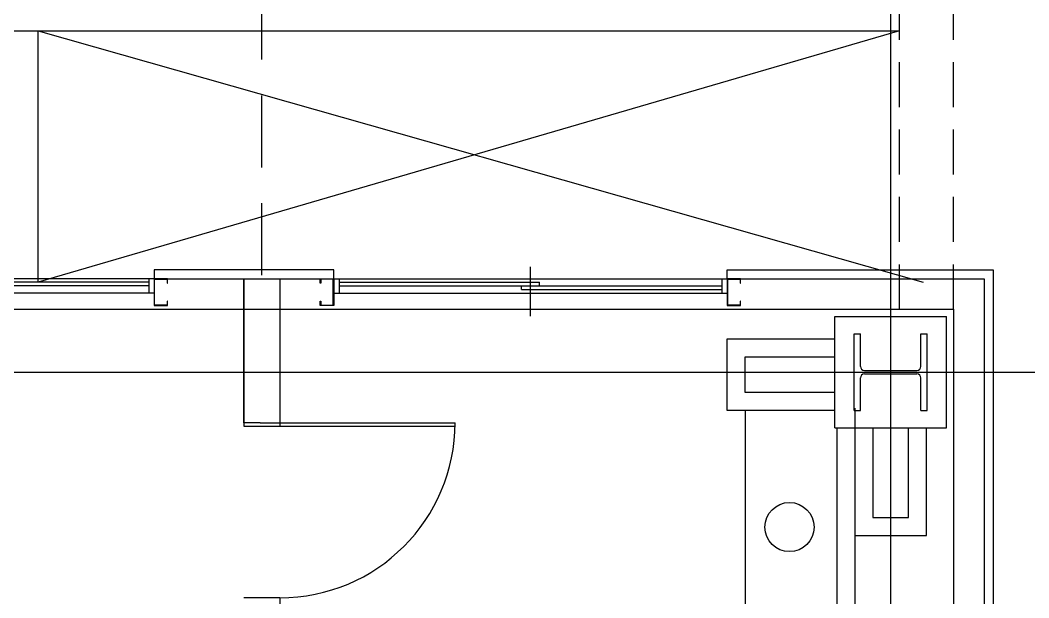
# Model space of a CAD drawing. Header units: millimetres. Extents: x -168200 to 672800, y -7409 to 118800.
# Drawn here: x 107654 to 113269, y 12644 to 15859 of the extents above; entities that cross this region are included whole.
import ezdxf
from ezdxf.xclip import XClip

# ---------------------------------------------------------------- set-up
doc = ezdxf.new("R2010")
doc.units = ezdxf.units.MM
doc.header["$LTSCALE"] = 200
doc.header["$XCLIPFRAME"] = 0
doc.linetypes.add('CENTER', pattern=[50.8, 31.75, -6.35, 6.35, -6.35])
doc.linetypes.add('HIDDEN', pattern=[0.375, 0.25, -0.125])
for name, color, linetype in [('1 BA', 9, 'Continuous'), ('공동구', 8, 'HIDDEN'), ('단면선', 252, 'Continuous'), ('보조선', 252, 'Continuous'), ('입면선', 252, 'Continuous'), ('중심선', 252, 'CENTER')]:
    doc.layers.add(name, color=color, linetype=linetype)

# ---------------------------------------------------------------- blocks, each defined once
blk = doc.blocks.new('I-Center 1층 평면도')
at = {"layer": '공동구', "ltscale": 5}
for p, q in [((50, 350), (50, 19000)), ((350, 350), (350, 18700))]:
    blk.add_line(p, q, dxfattribs=at)
at = {"layer": '단면선', "ltscale": 100}
for p, q in [((-203.5, -214), (-203.5, 214)), ((-203.5, 214), (-168.5, 214)), ((-168.5, 32), (-168.5, 214)), ((168.5, 32), (168.5, 214)), ((168.5, 214), (203.5, 214)), ((203.5, -214), (203.5, 214)), ((-146.5, 10), (146.5, 10)), ((-168.5, -214), (-168.5, -32)), ((-146.5, -10), (146.5, -10)), ((168.5, -214), (168.5, -32)), ((-203.5, -214), (-168.5, -214)), ((168.5, -214), (203.5, -214))]:
    blk.add_line(p, q, dxfattribs=at)
for centre, start, end in [((-146.5, 32), 180, 270), ((146.5, 32), 270, 0), ((-146.5, -32), 90, 180), ((146.5, -32), 0, 90)]:
    blk.add_arc(centre, 22, start, end, dxfattribs=at)
at = {"layer": '보조선', "color": 252, "ltscale": 200}
for p, q in [((-4745.6, 1900), (181.6, 500)), ((50, 1900), (-4745.6, 500))]:
    blk.add_line(p, q, dxfattribs=at)
at = {"layer": '입면선', "color": 252, "ltscale": 200}
for p, q in [((-9700, 1900), (50, 1900)), ((-4745.6, 500), (-4745.6, 1900))]:
    blk.add_line(p, q, dxfattribs=at)
at = {"layer": '입면선', "ltscale": 200}
for p, q in [((570, 570), (570, -6000)), ((-4100, 520), (-9272.1, 520)), ((-4130, 520), (-4130, 440)), ((-4100, 520), (-4100, 440)), ((-3600, -281.3), (-3600, 520)), ((-3600, 520), (-3600, -301.3)), ((-3400, 520), (-3400, -301.3)), ((-3100, 520), (-3100, 440)), ((-3100, 520), (-910, 520)), ((-3070, 520), (-3070, 440)), ((-940, 520), (-940, 440)), ((-910, 520), (-910, 440)), ((-4130, 480), (-9242.1, 480)), ((-4130, 500), (-6772.1, 500)), ((-3070, 500), (-1955, 500)), ((-3070, 480), (-940, 480)), ((-2055, 460), (-2055, 480)), ((-2055, 460), (-940, 460)), ((-1955, 480), (-1955, 500)), ((-4100, 440), (-9272.1, 440)), ((-3100, 440), (-910, 440)), ((-310, -310), (-310, 310)), ((-310, 310), (310, 310)), ((310, -310), (310, 310)), ((-910, -214), (-910, 186)), ((-910, 186), (-310, 186)), ((-810, -114), (-810, 86)), ((-810, 86), (-310, 86)), ((-310, -114), (-810, -114)), ((-310, -214), (-910, -214)), ((-810, -214), (-810, -4300)), ((-200, -200), (-200, -1047.9)), ((-3509, -281.3), (-3600, -281.3)), ((-3600, -301.3), (-2425, -301.3)), ((-3509, -281.3), (-2425, -281.3)), ((-310, -310), (310, -310)), ((-300, -310), (-300, -14690)), ((-200, -310), (-200, -14690)), ((-100, -310), (-100, -810)), ((100, -810), (100, -310)), ((200, -910), (200, -310)), ((-100, -810), (100, -810)), ((-200, -910), (200, -910)), ((-3400, -1256.3), (-3600, -1256.3)), ((-3400, -1256.3), (-3400, -15310))]:
    blk.add_line(p, q, dxfattribs=at)
at = {"layer": '입면선'}
for p, q in [((-100350, 350), (350, 350)), ((350, 350), (350, -60470))]:
    blk.add_line(p, q, dxfattribs=at)
at = {"layer": '입면선', "ltscale": 200}
for points in [[(-4100, 520), (-3100, 520), (-3100, 570), (-4100, 570)], [(-4025, 494.5), (-4025, 520), (-4100, 520), (-4100, 370), (-4025, 370), (-4025, 395.5), (-4028, 395.5), (-4028, 373), (-4097, 373), (-4097, 517), (-4028, 517), (-4028, 494.5)], [(-3175, 494.5), (-3175, 520), (-3100, 520), (-3100, 370), (-3175, 370), (-3175, 395.5), (-3172, 395.5), (-3172, 373), (-3103, 373), (-3103, 517), (-3172, 517), (-3172, 494.5)], [(-835, 494.5), (-835, 520), (-910, 520), (-910, 370), (-835, 370), (-835, 395.5), (-838, 395.5), (-838, 373), (-907, 373), (-907, 517), (-838, 517), (-838, 494.5)]]:
    blk.add_lwpolyline(points, close=True, dxfattribs=at)
blk.add_lwpolyline([(-910, 520), (-910, 570), (570, 570)], dxfattribs=at)
at = {"layer": '입면선'}
blk.add_lwpolyline([(-910, 520), (520, 520), (520, -6000)], dxfattribs=at)
at = {"layer": '입면선', "ltscale": 200}
blk.add_circle((-563, -862.4), 136.8, dxfattribs=at)
blk.add_arc((-3400, -281.3), 975, 270, 0, dxfattribs=at)
at = {"layer": '중심선', "ltscale": 200}
for p, q in [((0, 4212.6), (0, -71575.7)), ((-2005, 310.7), (-2005, 586)), ((-109507.9, 0), (9086.6, 0))]:
    blk.add_line(p, q, dxfattribs=at)

msp = doc.modelspace()

# ---------------------------------------------------------------- linework, layer by layer
at = {"layer": '1 BA', "linetype": 'HIDDEN', "ltscale": 8}
msp.add_line((109000, 14440), (109000, 42465), dxfattribs=at)

# ---------------------------------------------------------------- block references
ref = msp.add_blockref('I-Center 1층 평면도', (112500, 13900))
XClip(ref).set_block_clipping_path([(-103200.0000000001, -9700.0000000002), (34199.9999999998, 100700)])

doc.saveas('drawing.dxf')
